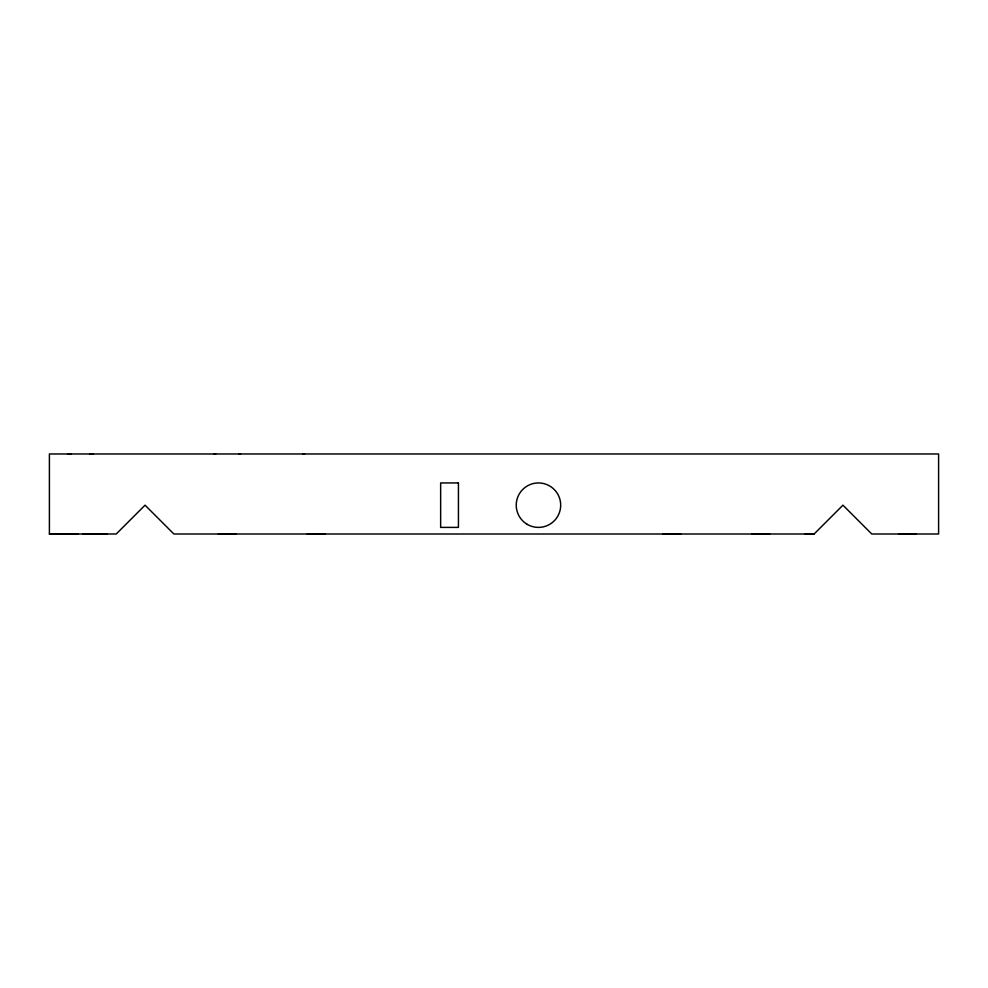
<?xml version="1.0" encoding="UTF-8"?>
<svg xmlns="http://www.w3.org/2000/svg" width="988" height="988" viewBox="0 0 988 988"><rect width="100%" height="100%" fill="white"/><g stroke="black" fill="none" stroke-linecap="round" stroke-linejoin="round"><path stroke-width="1.48" d="M805.22 534.002L814.112 534.002L842.949 505.164L871.774 534.002L938.6 534.002L938.6 453.974L49.4 453.974L49.4 534.002L78.225 534.026M71.087 453.974L67.641 453.974M89.957 453.974L93.403 453.974M213.902 453.974L215.693 453.974M238.787 453.974L240.578 453.974M302.822 453.974L304.613 453.974M82.831 534.026L116.226 534.002L145.051 505.177L173.888 534.002L814.112 534.002M49.4 534.002L107.334 534.002M218.348 534.026L236.132 534.026M307.268 534.014L325.052 534.014M662.948 534.026L680.732 534.026M751.868 534.026L769.652 534.026M898.586 534.026L916.37 534.026M458.432 482.934L440.648 482.934L440.648 527.394L458.432 527.394L458.432 482.934M527.345 524.418A22.23 22.23 0 0 0 560.69 505.164A22.23 22.23 0 0 0 527.345 485.923A22.23 22.23 0 0 0 527.345 524.418"/></g></svg>
